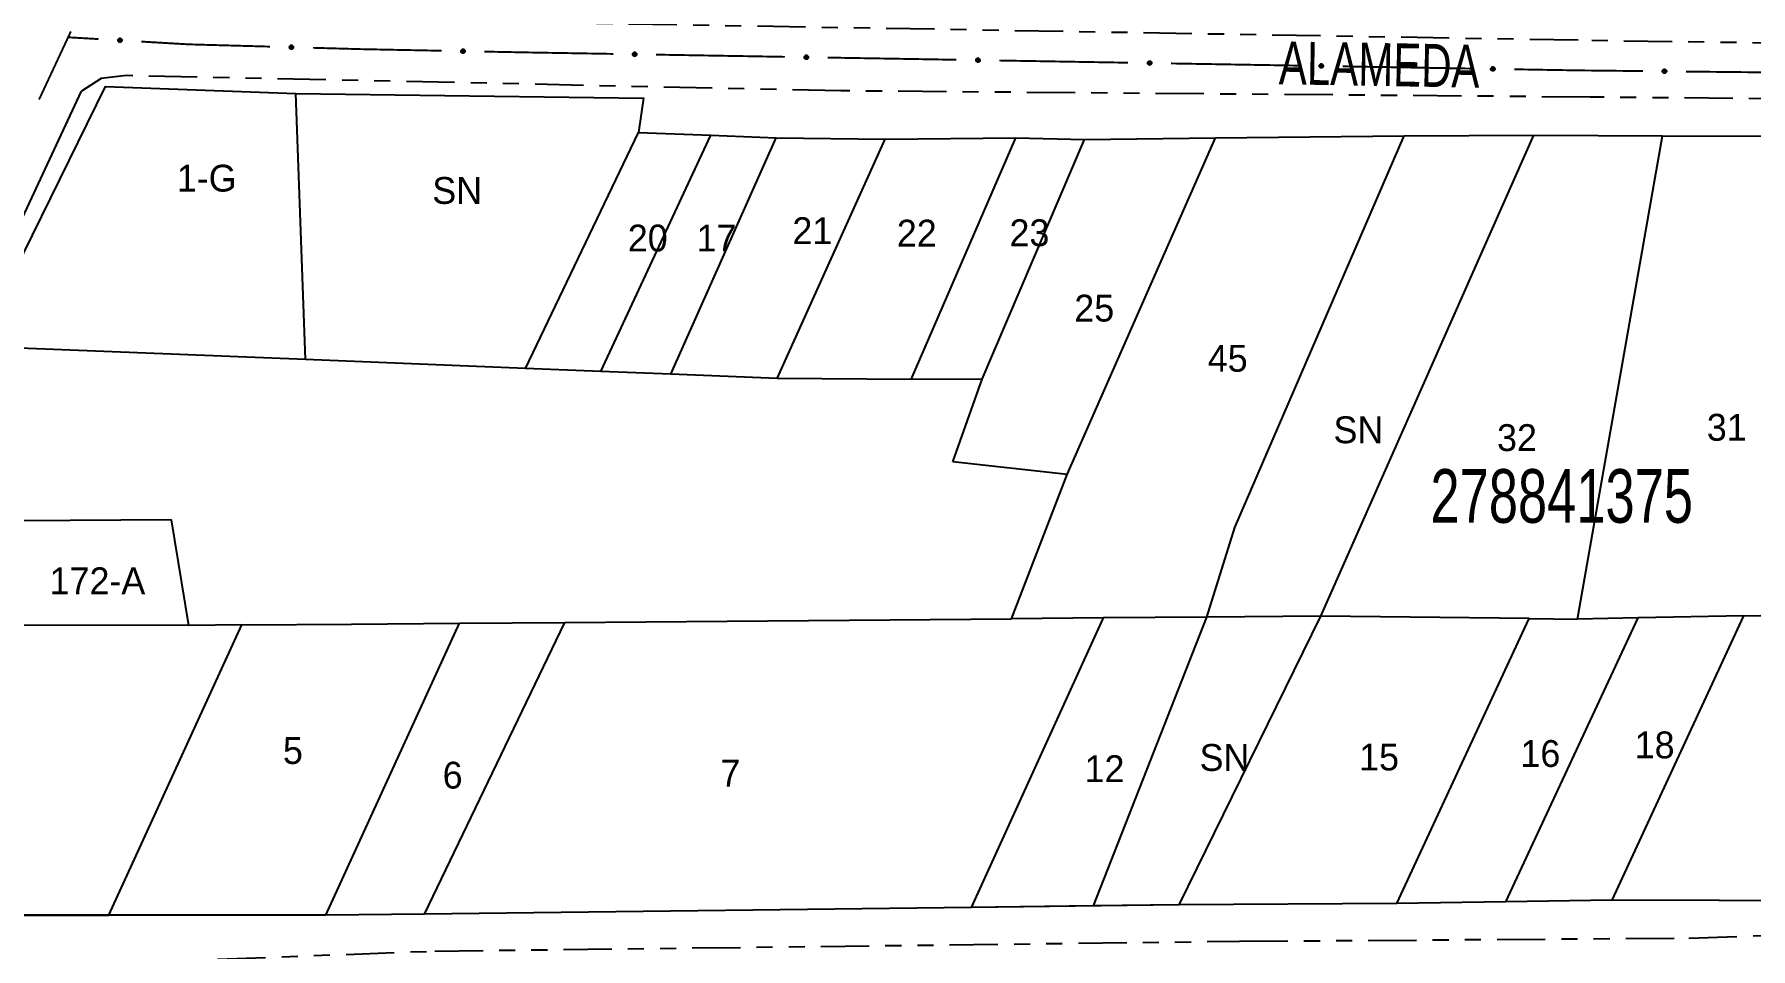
# Model space of a CAD drawing. Extents: x 203665 to 205970, y 4870865 to 4873745.
# Drawn here: x 203817.4 to 203977.3, y 4872472.3 to 4872557.5 of the extents above; entities that cross this region are included whole.
import ezdxf
from ezdxf.enums import TextEntityAlignment as Align

# ---------------------------------------------------------------- set-up
doc = ezdxf.new("R2010")
doc.units = 0
doc.header["$LTSCALE"] = 1.5
doc.header["$MEASUREMENT"] = 0
doc.linetypes.add('TRACO_25', pattern=[8, 3, -1, 1, -1, 1, -1])
for name, color, linetype in [('CD_MALHA_LOTES', 7, 'CONTINUOUS'), ('CD_TXT_QUADRA', 7, 'CONTINUOUS'), ('RU-QUADRA', 210, 'CONTINUOUS'), ('SV-EIXO-RUA-N-PAV', 6, 'CONTINUOUS'), ('SV-EIXO-RUA-PAV', 20, 'CONTINUOUS'), ('SV-RUA-NAO-PAV', 7, 'CONTINUOUS'), ('SV-RUA-PAVIM', 7, 'CONTINUOUS'), ('SV-TXT-RUA-N-PAV', 7, 'CONTINUOUS'), ('Th_NmrPort', 1, 'CONTINUOUS')]:
    doc.layers.add(name, color=color, linetype=linetype)
doc.styles.add('ARIAL', font='ARIAL.SHX')

msp = doc.modelspace()

# ---------------------------------------------------------------- linework, layer by layer
at = {"layer": 'CD_MALHA_LOTES', "linetype": 'Continuous', "flags": 128}
for points in [[(203812.045096, 4872528.389254), (203823.97413, 4872552.617411)], [(203823.97413, 4872552.617411), (203841.728878, 4872551.939865)], [(203842.628283, 4872527.168431), (203841.728878, 4872551.939865)], [(203841.728878, 4872551.939865), (203874.14521, 4872551.521384)], [(203874.14521, 4872551.521384), (203873.665, 4872548.32747)], [(203863.134491, 4872526.349861), (203873.665, 4872548.32747)], [(203873.665, 4872548.32747), (203880.411684, 4872548.063842)], [(203870.156035, 4872526.069574), (203880.411684, 4872548.063842)], [(203876.668792, 4872525.809597), (203886.48468, 4872547.826539)], [(203880.411684, 4872548.063842), (203886.48468, 4872547.826539)], [(203886.48468, 4872547.826539), (203896.674323, 4872547.695831)], [(203886.583258, 4872525.413831), (203896.674323, 4872547.695831)], [(203896.674323, 4872547.695831), (203908.843791, 4872547.815018)], [(203899.072798, 4872525.31297), (203908.843791, 4872547.815018)], [(203905.692526, 4872525.332522), (203915.243593, 4872547.664565)], [(203908.843791, 4872547.815018), (203915.243593, 4872547.664565)], [(203913.625611, 4872516.450913), (203927.452787, 4872547.807156)], [(203915.243593, 4872547.664565), (203927.452787, 4872547.807156)], [(203927.452787, 4872547.807156), (203945.04227, 4872548.012582)], [(203929.266875, 4872511.519255), (203945.04227, 4872548.012582)], [(203937.259715, 4872503.267718), (203957.111769, 4872548.061768)], [(203945.04227, 4872548.012582), (203957.111769, 4872548.061768)], [(203957.111769, 4872548.061768), (203969.112016, 4872548.01838)], [(203961.178868, 4872502.986059), (203969.112016, 4872548.01838)], [(203969.112016, 4872548.01838), (203981.420647, 4872547.973877)], [(203842.628283, 4872527.168431), (203812.045096, 4872528.389254)], [(203863.134491, 4872526.349861), (203842.628283, 4872527.168431)], [(203870.156035, 4872526.069574), (203863.134491, 4872526.349861)], [(203876.668792, 4872525.809597), (203870.156035, 4872526.069574)], [(203886.583258, 4872525.413831), (203876.668792, 4872525.809597)], [(203899.072798, 4872525.31297), (203886.583258, 4872525.413831)], [(203905.692526, 4872525.332522), (203899.072798, 4872525.31297)], [(203902.960118, 4872517.628577), (203905.692526, 4872525.332522)], [(203913.625611, 4872516.450913), (203902.960118, 4872517.628577)], [(203908.447504, 4872503.032061), (203913.625611, 4872516.450913)], [(203830.150558, 4872512.236077), (203806.511563, 4872512.077664)], [(203831.754259, 4872502.404783), (203830.150558, 4872512.236077)], [(203926.653446, 4872503.180968), (203929.266875, 4872511.519255)], [(203831.754259, 4872502.404783), (203802.108208, 4872502.419355)], [(203824.29497, 4872475.412036), (203836.69178, 4872502.445167)], [(203836.69178, 4872502.445167), (203831.754259, 4872502.404783)], [(203836.69178, 4872502.445167), (203846.911306, 4872502.528753)], [(203844.534086, 4872475.41066), (203856.990224, 4872502.611189)], [(203846.911306, 4872502.528753), (203856.990224, 4872502.611189)], [(203853.712505, 4872475.520861), (203866.810573, 4872502.69151)], [(203856.990224, 4872502.611189), (203866.810573, 4872502.69151)], [(203866.810573, 4872502.69151), (203908.447504, 4872503.032061)], [(203904.69145, 4872476.132938), (203917.004482, 4872503.102049)], [(203917.004482, 4872503.102049), (203908.447504, 4872503.032061)], [(203916.0853, 4872476.269738), (203926.653446, 4872503.180968)], [(203926.653446, 4872503.180968), (203917.004482, 4872503.102049)], [(203924.050545, 4872476.365373), (203937.259715, 4872503.267718)], [(203937.259715, 4872503.267718), (203926.653446, 4872503.180968)], [(203956.679425, 4872503.039042), (203937.259715, 4872503.267718)], [(203944.349681, 4872476.50401), (203956.679425, 4872503.039042)], [(203954.522858, 4872476.660479), (203966.836517, 4872503.095503)], [(203956.679425, 4872503.039042), (203961.178868, 4872502.986059)], [(203966.836517, 4872503.095503), (203961.178868, 4872502.986059)], [(203964.418761, 4872476.812684), (203976.704693, 4872503.286399)], [(203976.704693, 4872503.286399), (203966.836517, 4872503.095503)], [(203976.704693, 4872503.286399), (203984.558447, 4872503.438327)], [(203916.0853, 4872476.269738), (203904.69145, 4872476.132938)], [(203924.050545, 4872476.365373), (203916.0853, 4872476.269738)], [(203944.349681, 4872476.50401), (203924.050545, 4872476.365373)], [(203954.522858, 4872476.660479), (203944.349681, 4872476.50401)], [(203964.418761, 4872476.812684), (203954.522858, 4872476.660479)], [(203994.257609, 4872476.710644), (203964.418761, 4872476.812684)], [(203789.796271, 4872475.41438), (203824.29497, 4872475.412036)], [(203834.484361, 4872475.411343), (203824.29497, 4872475.412036)], [(203844.534086, 4872475.41066), (203834.484361, 4872475.411343)], [(203853.712505, 4872475.520861), (203844.534086, 4872475.41066)], [(203904.69145, 4872476.132938), (203853.712505, 4872475.520861)]]:
    msp.add_lwpolyline(points, dxfattribs=at)
at = {"layer": 'RU-QUADRA', "linetype": 'Continuous', "flags": 128}
for points in [[(203812.045096, 4872528.389254), (203823.97413, 4872552.617411), (203841.728878, 4872551.939865), (203874.14521, 4872551.521384), (203873.665, 4872548.32747), (203880.411684, 4872548.063842), (203886.48468, 4872547.826539), (203896.674323, 4872547.695831), (203908.843791, 4872547.815018), (203915.243593, 4872547.664565), (203927.452787, 4872547.807156), (203945.04227, 4872548.012582), (203957.111769, 4872548.061768), (203969.112016, 4872548.01838), (203981.420647, 4872547.973877)], [(203994.257609, 4872476.710644), (203974.436459, 4872476.778426), (203964.418761, 4872476.812684), (203954.522858, 4872476.660479), (203944.349681, 4872476.50401), (203924.050545, 4872476.365373), (203904.69145, 4872476.132938), (203853.712505, 4872475.520861), (203844.534086, 4872475.41066), (203834.484361, 4872475.411343), (203824.29497, 4872475.412036), (203789.796271, 4872475.41438)]]:
    msp.add_lwpolyline(points, dxfattribs=at)
at = {"layer": 'SV-EIXO-RUA-N-PAV', "const_width": 0.18}
for points in [[(203821.338754, 4872557.136455), (203820.50406, 4872557.185375)], [(203823.335328, 4872557.019434), (203821.338754, 4872557.136455)], [(203831.72195, 4872556.527889), (203827.328475, 4872556.785394)], [(203832.320705, 4872556.511261), (203831.72195, 4872556.527889)], [(203839.318005, 4872556.316889), (203832.320705, 4872556.511261)], [(203847.815143, 4872556.080856), (203843.316463, 4872556.20582)], [(203848.31463, 4872556.070949), (203847.815143, 4872556.080856)], [(203855.313252, 4872555.932068), (203848.31463, 4872556.070949)], [(203862.990709, 4872555.779717), (203859.312464, 4872555.852708)], [(203863.311694, 4872555.774242), (203862.990709, 4872555.779717)], [(203871.310528, 4872555.637662), (203863.311694, 4872555.774242)], [(203887.308196, 4872555.364501), (203875.309945, 4872555.569372)], [(203903.305864, 4872555.091341), (203891.307613, 4872555.296211)], [(203919.303532, 4872554.818181), (203907.305281, 4872555.023051)], [(203935.3012, 4872554.54502), (203923.302949, 4872554.74989)], [(203951.298868, 4872554.27186), (203939.300617, 4872554.47673)], [(203961.193752, 4872554.102905), (203955.298285, 4872554.20357)], [(203961.29742, 4872554.101808), (203961.193752, 4872554.102905)], [(203967.297078, 4872554.037809), (203961.29742, 4872554.101808)], [(203983.296168, 4872553.867143), (203971.296851, 4872553.995142)]]:
    msp.add_lwpolyline(points, dxfattribs=at)
at = {"layer": 'SV-EIXO-RUA-N-PAV'}
for points in [[(203825.468895, 4872556.784115), (203825.432812, 4872556.7511), (203825.395048, 4872556.730104), (203825.358512, 4872556.721657), (203825.324279, 4872556.722611), (203825.289367, 4872556.727533), (203825.255263, 4872556.74026), (203825.220541, 4872556.76277), (203825.187168, 4872556.798734), (203825.168201, 4872556.838833), (203825.158004, 4872556.87421), (203825.156944, 4872556.909963), (203825.162293, 4872556.943798), (203825.176685, 4872556.978786), (203825.19984, 4872557.013751), (203825.236816, 4872557.046434), (203825.273979, 4872557.066764), (203825.309534, 4872557.074006), (203825.345484, 4872557.074844), (203825.381066, 4872557.069393), (203825.414471, 4872557.056707), (203825.449634, 4872557.033329), (203825.481408, 4872556.996407), (203825.502108, 4872556.959573), (203825.509847, 4872556.924129), (203825.509876, 4872556.888717), (203825.505366, 4872556.85364), (203825.493999, 4872556.818826), (203825.468895, 4872556.784115)], [(203841.457803, 4872556.147327), (203841.422752, 4872556.113217), (203841.385653, 4872556.091069), (203841.349393, 4872556.081502), (203841.315147, 4872556.081403), (203841.2801, 4872556.085248), (203841.245621, 4872556.096919), (203841.210223, 4872556.118351), (203841.175759, 4872556.153271), (203841.155568, 4872556.192767), (203841.144287, 4872556.227814), (203841.142127, 4872556.263517), (203841.146433, 4872556.297501), (203841.159741, 4872556.332915), (203841.18181, 4872556.368576), (203841.217762, 4872556.402381), (203841.254282, 4872556.423845), (203841.289597, 4872556.432178), (203841.325505, 4872556.434121), (203841.361238, 4872556.429767), (203841.395018, 4872556.418115), (203841.430883, 4872556.395831), (203841.463778, 4872556.359903), (203841.485602, 4872556.323723), (203841.494428, 4872556.288535), (203841.495545, 4872556.25314), (203841.492117, 4872556.217942), (203841.481827, 4872556.182794), (203841.457803, 4872556.147327)], [(203857.454326, 4872555.779479), (203857.419547, 4872555.745092), (203857.382625, 4872555.72265), (203857.346442, 4872555.712796), (203857.312198, 4872555.712425), (203857.277122, 4872555.715992), (203857.242551, 4872555.72739), (203857.206984, 4872555.74854), (203857.172244, 4872555.783186), (203857.151741, 4872555.822521), (203857.140182, 4872555.857477), (203857.137739, 4872555.893162), (203857.141775, 4872555.927179), (203857.154802, 4872555.962697), (203857.176588, 4872555.998532), (203857.212271, 4872556.032621), (203857.24862, 4872556.054374), (203857.283868, 4872556.062986), (203857.319759, 4872556.065215), (203857.355525, 4872556.061144), (203857.389396, 4872556.04976), (203857.425437, 4872556.027761), (203857.458615, 4872555.992095), (203857.480725, 4872555.95609), (203857.489831, 4872555.920972), (203857.491229, 4872555.885587), (203857.488079, 4872555.850363), (203857.478068, 4872555.815135), (203857.454326, 4872555.779479)], [(203873.452016, 4872555.490999), (203873.417333, 4872555.456516), (203873.380472, 4872555.433972), (203873.344317, 4872555.424018), (203873.310074, 4872555.423553), (203873.274988, 4872555.427022), (203873.240386, 4872555.438325), (203873.20476, 4872555.459376), (203873.169925, 4872555.493926), (203873.149313, 4872555.533203), (203873.137657, 4872555.568127), (203873.135116, 4872555.603806), (203873.139058, 4872555.637834), (203873.151986, 4872555.673388), (203873.173672, 4872555.709283), (203873.209261, 4872555.74347), (203873.24555, 4872555.765324), (203873.280773, 4872555.774034), (203873.316658, 4872555.776362), (203873.352436, 4872555.77239), (203873.386338, 4872555.7611), (203873.422439, 4872555.7392), (203873.455717, 4872555.703627), (203873.477927, 4872555.667683), (203873.487129, 4872555.63259), (203873.488625, 4872555.59721), (203873.485573, 4872555.561977), (203873.47566, 4872555.526721), (203873.452016, 4872555.490999)], [(203889.449684, 4872555.217839), (203889.415001, 4872555.183356), (203889.37814, 4872555.160812), (203889.341985, 4872555.150858), (203889.307742, 4872555.150392), (203889.272656, 4872555.153862), (203889.238054, 4872555.165164), (203889.202428, 4872555.186215), (203889.167593, 4872555.220765), (203889.146981, 4872555.260043), (203889.135325, 4872555.294967), (203889.132784, 4872555.330646), (203889.136726, 4872555.364673), (203889.149654, 4872555.400228), (203889.17134, 4872555.436123), (203889.206929, 4872555.47031), (203889.243218, 4872555.492164), (203889.278442, 4872555.500874), (203889.314327, 4872555.503201), (203889.350104, 4872555.49923), (203889.384006, 4872555.487939), (203889.420107, 4872555.46604), (203889.453385, 4872555.430467), (203889.475595, 4872555.394522), (203889.484797, 4872555.35943), (203889.486293, 4872555.324049), (203889.483241, 4872555.288816), (203889.473328, 4872555.25356), (203889.449684, 4872555.217839)], [(203905.447352, 4872554.944678), (203905.412669, 4872554.910196), (203905.375808, 4872554.887652), (203905.339653, 4872554.877697), (203905.30541, 4872554.877232), (203905.270324, 4872554.880701), (203905.235722, 4872554.892004), (203905.200097, 4872554.913055), (203905.165261, 4872554.947605), (203905.144649, 4872554.986882), (203905.132993, 4872555.021807), (203905.130452, 4872555.057485), (203905.134394, 4872555.091513), (203905.147323, 4872555.127067), (203905.169009, 4872555.162962), (203905.204597, 4872555.19715), (203905.240886, 4872555.219003), (203905.27611, 4872555.227713), (203905.311995, 4872555.230041), (203905.347772, 4872555.22607), (203905.381674, 4872555.214779), (203905.417776, 4872555.19288), (203905.451053, 4872555.157306), (203905.473263, 4872555.121362), (203905.482465, 4872555.08627), (203905.483961, 4872555.050889), (203905.480909, 4872555.015656), (203905.470996, 4872554.9804), (203905.447352, 4872554.944678)], [(203921.445021, 4872554.671518), (203921.410337, 4872554.637035), (203921.373476, 4872554.614491), (203921.337321, 4872554.604537), (203921.303078, 4872554.604072), (203921.267992, 4872554.607541), (203921.23339, 4872554.618843), (203921.197765, 4872554.639895), (203921.162929, 4872554.674444), (203921.142317, 4872554.713722), (203921.130661, 4872554.748646), (203921.12812, 4872554.784325), (203921.132062, 4872554.818352), (203921.144991, 4872554.853907), (203921.166677, 4872554.889802), (203921.202265, 4872554.923989), (203921.238554, 4872554.945843), (203921.273778, 4872554.954553), (203921.309663, 4872554.956881), (203921.34544, 4872554.952909), (203921.379342, 4872554.941619), (203921.415444, 4872554.919719), (203921.448721, 4872554.884146), (203921.470931, 4872554.848201), (203921.480133, 4872554.813109), (203921.481629, 4872554.777729), (203921.478577, 4872554.742495), (203921.468664, 4872554.70724), (203921.445021, 4872554.671518)], [(203937.442689, 4872554.398358), (203937.408005, 4872554.363875), (203937.371145, 4872554.341331), (203937.334989, 4872554.331377), (203937.300746, 4872554.330911), (203937.265661, 4872554.334381), (203937.231058, 4872554.345683), (203937.195433, 4872554.366734), (203937.160597, 4872554.401284), (203937.139985, 4872554.440562), (203937.12833, 4872554.475486), (203937.125788, 4872554.511164), (203937.12973, 4872554.545192), (203937.142659, 4872554.580747), (203937.164345, 4872554.616642), (203937.199934, 4872554.650829), (203937.236222, 4872554.672683), (203937.271446, 4872554.681392), (203937.307331, 4872554.68372), (203937.343108, 4872554.679749), (203937.37701, 4872554.668458), (203937.413112, 4872554.646559), (203937.446389, 4872554.610985), (203937.468599, 4872554.575041), (203937.477801, 4872554.539949), (203937.479297, 4872554.504568), (203937.476245, 4872554.469335), (203937.466332, 4872554.434079), (203937.442689, 4872554.398358)], [(203953.440357, 4872554.125197), (203953.405673, 4872554.090714), (203953.368813, 4872554.06817), (203953.332657, 4872554.058216), (203953.298414, 4872554.057751), (203953.263329, 4872554.06122), (203953.228726, 4872554.072523), (203953.193101, 4872554.093574), (203953.158265, 4872554.128124), (203953.137653, 4872554.167401), (203953.125998, 4872554.202325), (203953.123456, 4872554.238004), (203953.127398, 4872554.272032), (203953.140327, 4872554.307586), (203953.162013, 4872554.343481), (203953.197602, 4872554.377669), (203953.23389, 4872554.399522), (203953.269114, 4872554.408232), (203953.304999, 4872554.41056), (203953.340776, 4872554.406588), (203953.374678, 4872554.395298), (203953.41078, 4872554.373398), (203953.444057, 4872554.337825), (203953.466267, 4872554.301881), (203953.475469, 4872554.266788), (203953.476965, 4872554.231408), (203953.473913, 4872554.196175), (203953.464, 4872554.160919), (203953.440357, 4872554.125197)], [(203969.439463, 4872553.904869), (203969.405001, 4872553.870164), (203969.368286, 4872553.847385), (203969.332195, 4872553.837199), (203969.297956, 4872553.836514), (203969.262848, 4872553.839759), (203969.228174, 4872553.850839), (203969.192415, 4872553.871662), (203969.157359, 4872553.905988), (203969.136495, 4872553.945133), (203969.124616, 4872553.979981), (203969.121846, 4872554.015643), (203969.12557, 4872554.049695), (203969.138271, 4872554.085332), (203969.159726, 4872554.121365), (203969.195095, 4872554.155779), (203969.231243, 4872554.177865), (203969.26641, 4872554.186801), (203969.30228, 4872554.189358), (203969.338082, 4872554.185616), (203969.372055, 4872554.174543), (203969.408296, 4872554.152875), (203969.441801, 4872554.117516), (203969.464241, 4872554.081714), (203969.473667, 4872554.046682), (203969.47539, 4872554.011311), (203969.472564, 4872553.97606), (203969.462877, 4872553.940741), (203969.439463, 4872553.904869)]]:
    msp.add_lwpolyline(points, close=True, dxfattribs=at)
for points in [[(203825.509847, 4872556.924129), (203825.156944, 4872556.909963)], [(203825.509876, 4872556.888717), (203825.158004, 4872556.87421)], [(203825.507293, 4872556.907006), (203825.159382, 4872556.894592)], [(203825.502108, 4872556.959573), (203825.162293, 4872556.943798)], [(203825.502558, 4872556.942822), (203825.162661, 4872556.927205)], [(203825.503775, 4872556.870306), (203825.167964, 4872556.85445)], [(203825.505366, 4872556.85364), (203825.168201, 4872556.838833)], [(203825.48965, 4872556.979117), (203825.174272, 4872556.962063)], [(203825.481408, 4872556.996407), (203825.176685, 4872556.978786)], [(203825.494969, 4872556.836651), (203825.182235, 4872556.818075)], [(203825.493999, 4872556.818826), (203825.187168, 4872556.798734)], [(203825.461598, 4872557.013566), (203825.191332, 4872556.996601)], [(203825.449634, 4872557.033329), (203825.19984, 4872557.013751)], [(203825.480713, 4872556.803315), (203825.207483, 4872556.782424)], [(203825.468895, 4872556.784115), (203825.220541, 4872556.76277)], [(203825.426416, 4872557.042965), (203825.2261, 4872557.030102)], [(203825.414471, 4872557.056707), (203825.236816, 4872557.046434)], [(203825.448509, 4872556.76693), (203825.245309, 4872556.751503)], [(203825.432812, 4872556.7511), (203825.255263, 4872556.74026)], [(203825.393399, 4872557.062669), (203825.261831, 4872557.056712)], [(203825.381066, 4872557.069393), (203825.273979, 4872557.066764)], [(203825.411336, 4872556.739038), (203825.28121, 4872556.734363)], [(203825.395048, 4872556.730104), (203825.289367, 4872556.727533)], [(203841.494428, 4872556.288535), (203841.142127, 4872556.263517)], [(203841.495545, 4872556.25314), (203841.144287, 4872556.227814)], [(203841.492402, 4872556.271341), (203841.145037, 4872556.248229)], [(203841.485602, 4872556.323723), (203841.146433, 4872556.297501)], [(203841.486567, 4872556.306994), (203841.147311, 4872556.280927)], [(203841.472548, 4872556.342875), (203841.157844, 4872556.316125)], [(203841.463778, 4872556.359903), (203841.159741, 4872556.332915)], [(203841.443449, 4872556.376444), (203841.173833, 4872556.351173)], [(203841.430883, 4872556.395831), (203841.18181, 4872556.368576)], [(203841.407379, 4872556.404747), (203841.207554, 4872556.385727)], [(203841.395018, 4872556.418115), (203841.217762, 4872556.402381)], [(203841.373772, 4872556.423426), (203841.242449, 4872556.413424)], [(203841.361238, 4872556.429767), (203841.254282, 4872556.423845)], [(203841.490015, 4872556.234551), (203841.154851, 4872556.20837)], [(203841.492117, 4872556.217942), (203841.155568, 4872556.192767)], [(203841.482247, 4872556.20064), (203841.170233, 4872556.172451)], [(203841.481827, 4872556.182794), (203841.175759, 4872556.153271)], [(203841.469024, 4872556.166881), (203841.196566, 4872556.137593)], [(203841.457803, 4872556.147327), (203841.210223, 4872556.118351)], [(203841.437955, 4872556.129523), (203841.235326, 4872556.107851)], [(203841.422752, 4872556.113217), (203841.245621, 4872556.096919)], [(203841.401658, 4872556.1005), (203841.271737, 4872556.091824)], [(203841.385653, 4872556.091069), (203841.2801, 4872556.085248)], [(203857.489831, 4872555.920972), (203857.137739, 4872555.893162)], [(203857.491229, 4872555.885587), (203857.140182, 4872555.857477)], [(203857.487941, 4872555.903763), (203857.140771, 4872555.877897)], [(203857.480725, 4872555.95609), (203857.141775, 4872555.927179)], [(203857.481823, 4872555.939369), (203857.142785, 4872555.910612)], [(203857.485846, 4872555.866955), (203857.1509, 4872555.838117)], [(203857.488079, 4872555.850363), (203857.151741, 4872555.822521)], [(203857.46752, 4872555.975137), (203857.153038, 4872555.945893)], [(203857.458615, 4872555.992095), (203857.154802, 4872555.962697)], [(203857.478348, 4872555.832984), (203857.166567, 4872555.802322)], [(203857.438157, 4872556.008475), (203857.168749, 4872555.981066)], [(203857.478068, 4872555.815135), (203857.172244, 4872555.783186)], [(203857.425437, 4872556.027761), (203857.176588, 4872555.998532)], [(203857.465392, 4872555.799121), (203857.193175, 4872555.767674)], [(203857.401863, 4872556.036491), (203857.202195, 4872556.015887)], [(203857.454326, 4872555.779479), (203857.206984, 4872555.74854)], [(203857.389396, 4872556.04976), (203857.212271, 4872556.032621)], [(203857.434621, 4872555.761518), (203857.23217, 4872555.738239)], [(203857.368109, 4872556.054903), (203857.23687, 4872556.043859)], [(203857.419547, 4872555.745092), (203857.242551, 4872555.72739)], [(203857.355525, 4872556.061144), (203857.24862, 4872556.054374)], [(203857.398555, 4872555.732208), (203857.268707, 4872555.722502)], [(203857.382625, 4872555.72265), (203857.277122, 4872555.715992)], [(203873.487129, 4872555.63259), (203873.135116, 4872555.603806)], [(203873.488625, 4872555.59721), (203873.137657, 4872555.568127)], [(203873.485287, 4872555.615376), (203873.138189, 4872555.588549)], [(203873.477927, 4872555.667683), (203873.139058, 4872555.637834)], [(203873.479071, 4872555.650965), (203873.140113, 4872555.62127)], [(203873.483293, 4872555.578562), (203873.148428, 4872555.548797)], [(203873.485573, 4872555.561977), (203873.149313, 4872555.533203)], [(203873.464669, 4872555.686693), (203873.150269, 4872555.656579)], [(203873.455717, 4872555.703627), (203873.151986, 4872555.673388)], [(203873.475889, 4872555.544571), (203873.164195, 4872555.513045)], [(203873.435213, 4872555.71995), (203873.165882, 4872555.691795)], [(203873.47566, 4872555.526721), (203873.169925, 4872555.493926)], [(203873.422439, 4872555.7392), (203873.173672, 4872555.709283)], [(203873.463028, 4872555.510672), (203873.190899, 4872555.478471)], [(203873.398842, 4872555.747865), (203873.199231, 4872555.726708)], [(203873.452016, 4872555.490999), (203873.20476, 4872555.459376)], [(203873.386338, 4872555.7611), (203873.209261, 4872555.74347)], [(203873.432361, 4872555.472984), (203873.229975, 4872555.449145)], [(203873.365037, 4872555.766184), (203873.233829, 4872555.754777)], [(203873.417333, 4872555.456516), (203873.240386, 4872555.438325)], [(203873.352436, 4872555.77239), (203873.24555, 4872555.765324)], [(203873.396376, 4872555.443574), (203873.266555, 4872555.433509)], [(203873.380472, 4872555.433972), (203873.274988, 4872555.427022)], [(203889.484797, 4872555.35943), (203889.132784, 4872555.330646)], [(203889.486293, 4872555.324049), (203889.135325, 4872555.294967)], [(203889.482955, 4872555.342215), (203889.135857, 4872555.315389)], [(203889.475595, 4872555.394522), (203889.136726, 4872555.364673)], [(203889.476739, 4872555.377804), (203889.137781, 4872555.348109)], [(203889.480961, 4872555.305402), (203889.146096, 4872555.275637)], [(203889.483241, 4872555.288816), (203889.146981, 4872555.260043)], [(203889.462337, 4872555.413533), (203889.147937, 4872555.383419)], [(203889.453385, 4872555.430467), (203889.149654, 4872555.400228)], [(203889.473557, 4872555.27141), (203889.161863, 4872555.239885)], [(203889.432881, 4872555.446789), (203889.16355, 4872555.418635)], [(203889.473328, 4872555.25356), (203889.167593, 4872555.220765)], [(203889.420107, 4872555.46604), (203889.17134, 4872555.436123)], [(203889.460696, 4872555.237512), (203889.188567, 4872555.205311)], [(203889.39651, 4872555.474705), (203889.1969, 4872555.453548)], [(203889.449684, 4872555.217839), (203889.202428, 4872555.186215)], [(203889.384006, 4872555.487939), (203889.206929, 4872555.47031)], [(203889.430029, 4872555.199823), (203889.227643, 4872555.175985)], [(203889.362705, 4872555.493023), (203889.231497, 4872555.481616)], [(203889.415001, 4872555.183356), (203889.238054, 4872555.165164)], [(203889.350104, 4872555.49923), (203889.243218, 4872555.492164)], [(203889.394044, 4872555.170414), (203889.264223, 4872555.160348)], [(203889.37814, 4872555.160812), (203889.272656, 4872555.153862)], [(203905.482465, 4872555.08627), (203905.130452, 4872555.057485)], [(203905.483961, 4872555.050889), (203905.132993, 4872555.021807)], [(203905.480623, 4872555.069055), (203905.133526, 4872555.042228)], [(203905.473263, 4872555.121362), (203905.134394, 4872555.091513)], [(203905.474407, 4872555.104644), (203905.135449, 4872555.074949)], [(203905.478629, 4872555.032242), (203905.143765, 4872555.002477)], [(203905.480909, 4872555.015656), (203905.144649, 4872554.986882)], [(203905.460005, 4872555.140373), (203905.145605, 4872555.110258)], [(203905.451053, 4872555.157306), (203905.147323, 4872555.127067)], [(203905.471225, 4872554.99825), (203905.159531, 4872554.966725)], [(203905.430549, 4872555.173629), (203905.161218, 4872555.145474)], [(203905.470996, 4872554.9804), (203905.165261, 4872554.947605)], [(203905.417776, 4872555.19288), (203905.169009, 4872555.162962)], [(203905.458364, 4872554.964352), (203905.186235, 4872554.932151)], [(203905.394178, 4872555.201544), (203905.194568, 4872555.180388)], [(203905.447352, 4872554.944678), (203905.200097, 4872554.913055)], [(203905.381674, 4872555.214779), (203905.204597, 4872555.19715)], [(203905.427697, 4872554.926663), (203905.225311, 4872554.902824)], [(203905.360373, 4872555.219863), (203905.229165, 4872555.208456)], [(203905.412669, 4872554.910196), (203905.235722, 4872554.892004)], [(203905.347772, 4872555.22607), (203905.240886, 4872555.219003)], [(203905.391712, 4872554.897254), (203905.261891, 4872554.887188)], [(203905.375808, 4872554.887652), (203905.270324, 4872554.880701)], [(203921.480133, 4872554.813109), (203921.12812, 4872554.784325)], [(203921.481629, 4872554.777729), (203921.130661, 4872554.748646)], [(203921.478291, 4872554.795895), (203921.131194, 4872554.769068)], [(203921.470931, 4872554.848201), (203921.132062, 4872554.818352)], [(203921.472075, 4872554.831484), (203921.133117, 4872554.801789)], [(203921.476298, 4872554.759081), (203921.141433, 4872554.729316)], [(203921.478577, 4872554.742495), (203921.142317, 4872554.713722)], [(203921.457673, 4872554.867212), (203921.143273, 4872554.837098)], [(203921.448721, 4872554.884146), (203921.144991, 4872554.853907)], [(203921.468894, 4872554.72509), (203921.157199, 4872554.693564)], [(203921.428217, 4872554.900469), (203921.158886, 4872554.872314)], [(203921.468664, 4872554.70724), (203921.162929, 4872554.674444)], [(203921.415444, 4872554.919719), (203921.166677, 4872554.889802)], [(203921.456032, 4872554.691191), (203921.183903, 4872554.65899)], [(203921.391846, 4872554.928384), (203921.192236, 4872554.907227)], [(203921.445021, 4872554.671518), (203921.197765, 4872554.639895)], [(203921.379342, 4872554.941619), (203921.202265, 4872554.923989)], [(203921.425365, 4872554.653503), (203921.222979, 4872554.629664)], [(203921.358041, 4872554.946703), (203921.226833, 4872554.935296)], [(203921.34544, 4872554.952909), (203921.238554, 4872554.945843)], [(203937.389514, 4872554.655224), (203937.189904, 4872554.634067)], [(203937.37701, 4872554.668458), (203937.199934, 4872554.650829)], [(203937.355709, 4872554.673542), (203937.224501, 4872554.662135)], [(203937.343108, 4872554.679749), (203937.236222, 4872554.672683)], [(203921.410337, 4872554.637035), (203921.23339, 4872554.618843)], [(203921.38938, 4872554.624093), (203921.25956, 4872554.614027)], [(203921.373476, 4872554.614491), (203921.267992, 4872554.607541)], [(203937.477801, 4872554.539949), (203937.125788, 4872554.511164)], [(203937.479297, 4872554.504568), (203937.12833, 4872554.475486)], [(203937.475959, 4872554.522734), (203937.128862, 4872554.495908)], [(203937.468599, 4872554.575041), (203937.12973, 4872554.545192)], [(203937.469743, 4872554.558323), (203937.130785, 4872554.528628)], [(203937.473966, 4872554.485921), (203937.139101, 4872554.456156)], [(203937.476245, 4872554.469335), (203937.139985, 4872554.440562)], [(203937.455341, 4872554.594052), (203937.140941, 4872554.563938)], [(203937.446389, 4872554.610985), (203937.142659, 4872554.580747)], [(203937.466562, 4872554.451929), (203937.154867, 4872554.420404)], [(203937.425885, 4872554.627308), (203937.156554, 4872554.599154)], [(203937.466332, 4872554.434079), (203937.160597, 4872554.401284)], [(203937.413112, 4872554.646559), (203937.164345, 4872554.616642)], [(203937.4537, 4872554.418031), (203937.181571, 4872554.38583)], [(203937.442689, 4872554.398358), (203937.195433, 4872554.366734)], [(203937.423033, 4872554.380342), (203937.220647, 4872554.356504)], [(203937.408005, 4872554.363875), (203937.231058, 4872554.345683)], [(203937.387048, 4872554.350933), (203937.257228, 4872554.340867)], [(203937.371145, 4872554.341331), (203937.265661, 4872554.334381)], [(203953.475469, 4872554.266788), (203953.123456, 4872554.238004)], [(203953.476965, 4872554.231408), (203953.125998, 4872554.202325)], [(203953.473627, 4872554.249574), (203953.12653, 4872554.222747)], [(203953.466267, 4872554.301881), (203953.127398, 4872554.272032)], [(203953.467411, 4872554.285163), (203953.128453, 4872554.255468)], [(203953.471634, 4872554.212761), (203953.136769, 4872554.182996)], [(203953.473913, 4872554.196175), (203953.137653, 4872554.167401)], [(203953.453009, 4872554.320892), (203953.138609, 4872554.290777)], [(203953.444057, 4872554.337825), (203953.140327, 4872554.307586)], [(203953.46423, 4872554.178769), (203953.152535, 4872554.147244)], [(203953.423553, 4872554.354148), (203953.154222, 4872554.325993)], [(203953.464, 4872554.160919), (203953.158265, 4872554.128124)], [(203953.41078, 4872554.373398), (203953.162013, 4872554.343481)], [(203953.451368, 4872554.14487), (203953.179239, 4872554.11267)], [(203953.387182, 4872554.382063), (203953.187572, 4872554.360907)], [(203953.440357, 4872554.125197), (203953.193101, 4872554.093574)], [(203953.374678, 4872554.395298), (203953.197602, 4872554.377669)], [(203953.420701, 4872554.107182), (203953.218315, 4872554.083343)], [(203953.353377, 4872554.400382), (203953.222169, 4872554.388975)], [(203953.405673, 4872554.090714), (203953.228726, 4872554.072523)], [(203953.340776, 4872554.406588), (203953.23389, 4872554.399522)], [(203953.384716, 4872554.077773), (203953.254896, 4872554.067707)], [(203953.368813, 4872554.06817), (203953.263329, 4872554.06122)], [(203969.473667, 4872554.046682), (203969.121846, 4872554.015643)], [(203969.47539, 4872554.011311), (203969.124616, 4872553.979981)], [(203969.471936, 4872554.029456), (203969.125017, 4872554.000406)], [(203969.464241, 4872554.081714), (203969.12557, 4872554.049695)], [(203969.465492, 4872554.065004), (203969.126731, 4872554.033138)], [(203969.470178, 4872553.99263), (203969.135511, 4872553.960721)], [(203969.472564, 4872553.97606), (203969.136495, 4872553.945133)], [(203969.450861, 4872554.10064), (203969.136661, 4872554.068512)], [(203969.441801, 4872554.117516), (203969.138271, 4872554.085332)], [(203969.462992, 4872553.958592), (203969.151506, 4872553.925071)], [(203969.421193, 4872554.133707), (203969.152048, 4872554.103827)], [(203969.462877, 4872553.940741), (203969.157359, 4872553.905988)], [(203969.408296, 4872554.152875), (203969.159726, 4872554.121365)], [(203969.450348, 4872553.924612), (203969.178431, 4872553.890668)], [(203969.384644, 4872554.161389), (203969.185173, 4872554.138954)], [(203969.439463, 4872553.904869), (203969.192415, 4872553.871662)], [(203969.372055, 4872554.174543), (203969.195095, 4872554.155779)], [(203969.419923, 4872553.886728), (203969.217694, 4872553.861593)], [(203969.350722, 4872554.17949), (203969.21959, 4872554.167243)], [(203969.405001, 4872553.870164), (203969.228174, 4872553.850839)], [(203969.338082, 4872554.185616), (203969.231243, 4872554.177865)], [(203969.384127, 4872553.857088), (203969.254374, 4872553.846191)], [(203969.368286, 4872553.847385), (203969.262848, 4872553.839759)]]:
    msp.add_lwpolyline(points, dxfattribs=at)
at = {"layer": 'SV-EIXO-RUA-PAV', "const_width": 0.18}
for points in [[(203820.50406, 4872557.185375), (203817.798362, 4872551.391845)], [(203820.761568, 4872557.733722), (203820.50406, 4872557.185375)]]:
    msp.add_lwpolyline(points, dxfattribs=at)
at = {"layer": 'SV-RUA-NAO-PAV', "linetype": 'TRACO_25'}
for points in [[(204029.384724, 4872602.929488, 10.771707), (204036.237509, 4872603.163034, 10.741889), (204044.507316, 4872602.802428, 10.791584), (204055.297058, 4872602.351641, 10.741889), (204085.60828, 4872595.998815, 10.493411), (204086.808799, 4872594.518555, 10.483473), (204086.460211, 4872590.868139, 10.443716), (204072.712402, 4872560.465409, 10.145543), (204069.014274, 4872555.965117, 9.996457), (204063.154986, 4872554.715365, 10.135604), (204018.006271, 4872556.068596, 10.851219), (203961.238219, 4872556.902553, 11.368052), (203863.031499, 4872558.579428, 11.49726), (203829.682676, 4872558.981743, 11.218966), (203828.052259, 4872560.242006, 11.129514), (203827.881075, 4872563.352392, 11.16927)], [(203784.607573, 4872472.554388, 9.747979), (203784.858574, 4872469.914053, 9.757918), (203786.448656, 4872469.533899, 9.807614), (203854.67496, 4872472.069569, 9.668467), (203929.691614, 4872472.984582, 9.091999), (203971.559828, 4872473.281773, 9.569076), (204030.136705, 4872475.328039, 9.022426), (204035.205576, 4872477.747987, 9.042303), (204037.964443, 4872480.418121, 9.131756), (204051.582636, 4872509.830741, 9.459745), (204062.75172, 4872537.173278, 9.9567), (204064.099196, 4872543.623964, 10.036213), (204062.437696, 4872547.71457, 10.066031), (204058.066847, 4872550.385189, 10.115726), (204023.66796, 4872551.067608, 10.62262), (203962.3702, 4872551.611839, 11.248783), (203892.522765, 4872552.196655, 11.368052), (203825.944878, 4872553.621351, 10.761767), (203823.585076, 4872553.351479, 10.84128), (203821.755597, 4872552.181462, 10.861158)]]:
    msp.add_polyline3d(points, dxfattribs=at)
at = {"layer": 'SV-RUA-PAVIM', "linetype": 'Continuous'}
msp.add_polyline3d([(203784.607573, 4872472.554388, 9.757918), (203821.755597, 4872552.181462, 10.62262)], dxfattribs=at)

# ---------------------------------------------------------------- texts
at = {"layer": 'CD_TXT_QUADRA', "style": 'ARIAL', "width": 0.7}
msp.add_text('278841375', height=5, dxfattribs=at).set_placement((203947.485015, 4872511.961007))
at = {"layer": 'SV-TXT-RUA-N-PAV', "style": 'ARIAL', "width": 0.7}
msp.add_text('ALAMEDA', height=4, rotation=359, dxfattribs=at).set_placement((203933.3389, 4872552.815831))
at = {"layer": 'Th_NmrPort', "color": 1}
for s, p in [('1-G', (203830.631384, 4872544.063968)), ('SN', (203854.446023, 4872542.919034)), ('21', (203888.013229, 4872539.173676)), ('23', (203908.249047, 4872538.978786)), ('20', (203872.671106, 4872538.486716)), ('17', (203879.082739, 4872538.486716)), ('22', (203897.745172, 4872538.94469)), ('25', (203914.289476, 4872531.960589)), ('45', (203926.725878, 4872527.283406)), ('SN', (203938.447595, 4872520.625737)), ('32', (203953.692108, 4872519.896986)), ('31', (203973.243995, 4872520.859809)), ('172-A', (203818.778958, 4872506.560508)), ('18', (203966.519883, 4872491.274355)), ('5', (203840.526772, 4872490.747726)), ('SN', (203925.966531, 4872490.103361)), ('15', (203940.833391, 4872490.145015)), ('16', (203955.871992, 4872490.472901)), ('6', (203855.410921, 4872488.457857)), ('7', (203881.30021, 4872488.642283)), ('12', (203915.244105, 4872489.057327))]:
    msp.add_text(s, height=2.5, dxfattribs=at).set_placement(p, align=Align.MIDDLE_LEFT)

doc.saveas('drawing.dxf')
